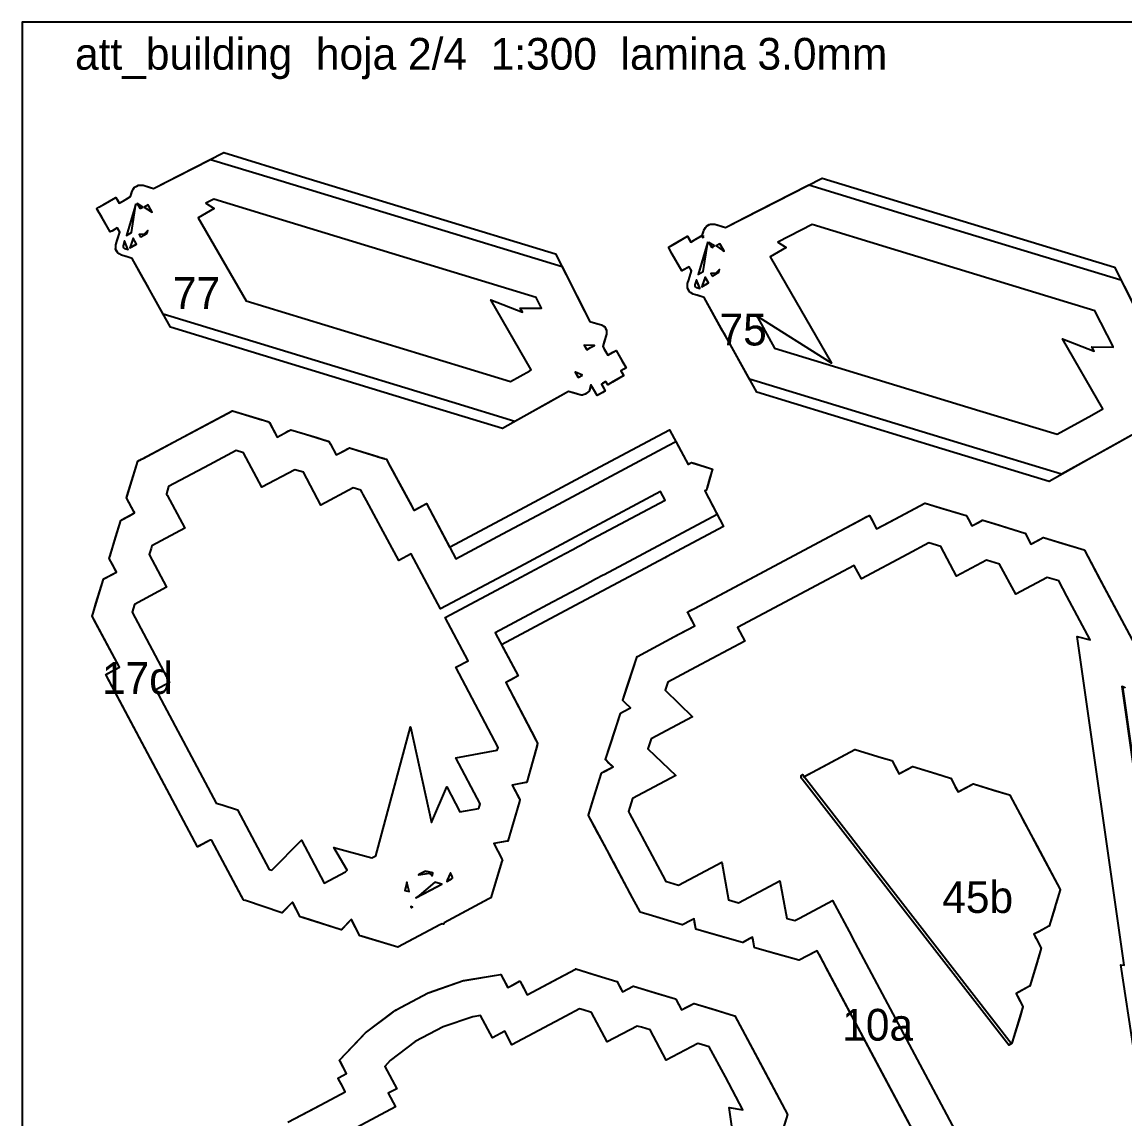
# Model space of a CAD drawing. Header units: millimetres. Extents: x 0 to 500, y 0 to 700.
# Drawn here: x 0 to 208.3, y 492.8 to 700 of the extents above; entities that cross this region are included whole.
import ezdxf
from ezdxf.enums import TextEntityAlignment as Align

# ---------------------------------------------------------------- set-up
doc = ezdxf.new("R2010")
doc.units = ezdxf.units.MM
for name, color, linetype in [('CORTE', 1, 'Continuous'), ('GRABADO', 5, 'Continuous'), ('HOJA', 8, 'Continuous')]:
    doc.layers.add(name, color=color, linetype=linetype)

msp = doc.modelspace()

# ---------------------------------------------------------------- linework, layer by layer
at = {"layer": 'CORTE'}
for points in [[(20.68, 667.69), (20.79, 668.06), (21.08, 668.53), (21.25, 668.79), (21.74, 669.06), (22.02, 669.2), (22.58, 669.18), (22.88, 669.17), (24.19, 668.77), (24.85, 668.57), (29.87, 671.13), (38.09, 675.33), (52.78, 670.85), (100.77, 656.22), (104.79, 648.29), (107.24, 643.46), (108.29, 643.14), (109.47, 642.78), (109.86, 642.54), (110.07, 642.41), (110.2, 642.18), (110.41, 641.77), (110.4, 641.51), (110.39, 641.06), (109.92, 639.53), (109.68, 638.74), (109.98, 638.23), (110.64, 637.08), (111.65, 637.67), (112.2, 637.98), (113.47, 635.77), (114.03, 634.8), (114.09, 634.69), (113.99, 634.63), (113.69, 634.46), (113.13, 634.14), (113.43, 633.61), (113.59, 633.33), (113.65, 633.22), (111.54, 632), (110.65, 631.49), (110.35, 632.01), (110.28, 632.12), (109.64, 631.75), (109.42, 631.63), (109.61, 631.3), (110.17, 630.33), (109.68, 630.04), (108.63, 629.44), (107.75, 630.98), (107.46, 631.46), (107.26, 630.78), (107.11, 630.3), (106.83, 630.04), (106.69, 629.89), (106.36, 629.72), (106.18, 629.62), (105.81, 629.54), (105.6, 629.5), (104.02, 629.98), (103.21, 630.23), (98.38, 627.53), (90.72, 623.24), (76.03, 627.72), (28.04, 642.35), (24.15, 649.34), (23.61, 650.31), (20.82, 655.33), (19.86, 655.63), (18.77, 655.96), (18.32, 656.24), (18.07, 656.39), (17.93, 656.65), (17.68, 657.13), (17.69, 657.42), (17.71, 657.95), (17.97, 658.8), (18.44, 660.34), (18.21, 660.75), (18.04, 661.04), (17.99, 661.12), (17.07, 660.59), (16.9, 660.5), (16.65, 660.35), (14.94, 663.33), (14.22, 664.59), (14.16, 664.69), (14.1, 664.8), (14.32, 664.92), (14.5, 665.03), (15.32, 665.5), (17.72, 666.88), (17.94, 666.51), (18.34, 665.8), (18.54, 665.92), (19.13, 666.26), (20.08, 666.81), (20.48, 667.03), (20.68, 667.69)], [(21.52, 665.66), (21.36, 665.14), (19.7, 659.68), (19.74, 659.71), (20.66, 660.23), (21.52, 665.66)], [(22.3, 664.77), (22.42, 664.84), (22.8, 665.06), (21.75, 665.73), (22.3, 664.77)], [(24.47, 664.18), (24.59, 664.1), (23.88, 665.33), (23.81, 665.47), (23.09, 665.05), (24.47, 664.18)], [(83.21, 634.89), (92.27, 632.13), (95.89, 634.15), (96.15, 634.3), (88.54, 647.52), (94.52, 645.21), (94.07, 645.98), (98.12, 645.97), (97.1, 647.98), (45.45, 663.72), (36.24, 666.53), (34.74, 665.76), (36.31, 664.76), (33.29, 663.02), (42.31, 647.36), (83.21, 634.89)], [(22.36, 659.39), (22.45, 659.44), (23.58, 660.09), (23.68, 660.41), (23.74, 660.63), (23.05, 659.92), (22.1, 659.85), (22.36, 659.39)], [(138.9, 644.25), (142.15, 638.4), (180.92, 626.59), (195.54, 622.13), (202.04, 625.77), (204.15, 626.94), (196.54, 640.16), (202.52, 637.86), (202.07, 638.63), (206.12, 638.61), (206.08, 638.69), (202.65, 645.46), (164.03, 657.23), (149.26, 661.73), (142.74, 658.41), (144.31, 657.41), (141.29, 655.67), (152.88, 635.54), (138.74, 644.53), (138.9, 644.25)], [(19.13, 657.38), (19.14, 657.37), (19.35, 657.24), (19.44, 657.21), (20.03, 657.03), (20, 657.12), (19.38, 658.65), (19.1, 657.72), (19.1, 657.69), (19.09, 657.45), (19.13, 657.38)], [(21.53, 658.01), (21.63, 658.07), (21.01, 659.16), (21, 659.17), (20.43, 657.51), (20.38, 657.35), (21.53, 658.01)], [(129.56, 658.46), (129.31, 657.64), (127.7, 652.33), (127.78, 652.38), (128.66, 652.88), (129.56, 658.46)], [(128.82, 659.48), (128.59, 659.54), (128.59, 659.54), (128.52, 659.31), (128.82, 659.48)], [(130.3, 657.42), (130.45, 657.51), (130.8, 657.71), (129.75, 658.38), (130.3, 657.42)], [(132.39, 656.88), (132.59, 656.75), (131.9, 657.94), (131.81, 658.11), (131.09, 657.7), (132.39, 656.88)], [(130.36, 652.03), (130.48, 652.1), (131.58, 652.73), (131.69, 653.11), (131.74, 653.26), (131.06, 652.57), (130.1, 652.5), (130.36, 652.03)], [(127.13, 650.03), (127.14, 650.01), (127.35, 649.89), (127.46, 649.85), (128.03, 649.68), (127.98, 649.81), (127.38, 651.3), (127.1, 650.36), (127.09, 650.33), (127.09, 650.1), (127.13, 650.03)], [(129.5, 650.64), (129.63, 650.72), (129.02, 651.77), (129, 651.81), (128.45, 650.21), (128.38, 650), (129.5, 650.64)], [(106.64, 638.17), (106.68, 638.11), (107.37, 638.51), (107.47, 638.57), (108.11, 638.93), (106.2, 638.94), (106.64, 638.17)], [(105.85, 633.33), (104.55, 633.84), (104.47, 633.87), (105, 632.95), (105.05, 632.87), (105.85, 633.33)], [(79.63, 529.6), (79.55, 529.63), (79.34, 529.68), (79.05, 529.53), (70.99, 525.23), (64.12, 527.33), (63.83, 527.42), (62.2, 530.47), (62.19, 530.49), (60.42, 528.64), (60.3, 528.52), (52.9, 530.88), (52.54, 531), (51.08, 533.73), (51.07, 533.76), (49.23, 531.89), (49.09, 531.75), (42.2, 534.04), (41.82, 534.16), (41.8, 534.18), (41.5, 534.76), (35.82, 545.4), (35.62, 545.47), (35.55, 545.49), (33.31, 544.3), (33.15, 544.21), (16.52, 575.43), (15.81, 576.75), (16, 576.85), (16.01, 576.86), (18.39, 578.12), (13.51, 587.29), (13.23, 587.8), (13.35, 588.18), (15.36, 594.79), (15.52, 594.88), (17.84, 596.11), (17.82, 596.16), (16.47, 598.69), (16.57, 599.03), (18.66, 605.88), (18.8, 605.96), (21.27, 607.27), (21.25, 607.32), (19.74, 610.15), (19.83, 610.44), (21.84, 617.05), (22.18, 617.23), (22.18, 617.24), (22.23, 617.26), (22.24, 617.26), (22.54, 617.42), (39.73, 626.58), (45.4, 624.86), (46.34, 624.57), (46.63, 624.48), (46.71, 624.33), (48.16, 621.6), (49.58, 622.36), (50.27, 622.73), (50.78, 623), (55.67, 621.5), (55.77, 621.47), (56.78, 621.17), (57.97, 620.8), (58.24, 620.29), (59.34, 618.23), (61.31, 619.28), (61.82, 619.55), (67.18, 617.91), (67.23, 617.9), (68.52, 617.51), (68.81, 617.42), (69.18, 616.73), (70.44, 614.4), (71.3, 612.81), (73.62, 608.53), (74.03, 607.77), (74.11, 607.82), (76.39, 609.03), (80.75, 600.83), (94.07, 607.93), (107.24, 614.95), (120.18, 621.84), (122.31, 622.98), (125.79, 616.44), (125.91, 616.51), (126.47, 616.81), (126.84, 616.69), (126.92, 616.67), (130.01, 615.67), (130.39, 615.55), (130.28, 615.17), (129.38, 612.05), (129.35, 611.97), (129.25, 611.6), (129.13, 611.54), (128.95, 611.44), (132.52, 604.73), (121.71, 598.97), (121.43, 598.82), (121.42, 598.82), (119.25, 597.66), (117.74, 596.85), (115.6, 595.71), (105.54, 590.35), (101.67, 588.29), (90.58, 582.38), (93.73, 576.49), (92.22, 575.69), (92.21, 575.68), (92.12, 575.63), (91.36, 575.23), (97.07, 564.38), (97.39, 563.78), (97.28, 563.38), (95.34, 556.42), (95.31, 556.39), (95.15, 556.36), (92.57, 555.87), (93.95, 553.28), (94.04, 553.11), (93.93, 552.75), (91.77, 545.28), (91.6, 545.26), (89.08, 544.82), (90.63, 541.91), (90.72, 541.75), (90.63, 541.45), (88.53, 534.58), (88.17, 534.39), (79.7, 529.87), (79.63, 529.6)], [(86.27, 551.44), (86.52, 552.33), (81.91, 560.99), (89.76, 562.47), (89.9, 562.98), (81.93, 578.13), (84.26, 579.37), (79.9, 587.54), (93.39, 594.73), (95.95, 596.09), (102.6, 599.64), (104.02, 600.39), (105.02, 600.93), (106.46, 601.69), (106.46, 601.69), (106.64, 601.79), (121.46, 609.69), (120.61, 611.3), (102.72, 601.76), (94.01, 597.12), (79.05, 589.15), (73.5, 599.56), (71.18, 598.32), (67.34, 605.42), (65.08, 609.6), (64.44, 610.78), (64.25, 611.14), (64.02, 611.56), (62.55, 612.01), (56.45, 608.76), (53.15, 614.95), (51.53, 615.45), (51.51, 615.45), (45.28, 612.13), (41.82, 618.62), (40.45, 619.04), (35.42, 616.36), (27.69, 612.24), (27.28, 610.89), (27.31, 610.82), (27.4, 610.66), (27.41, 610.65), (30.74, 604.39), (24.51, 601.07), (24.37, 600.59), (24.01, 599.42), (27.31, 593.23), (21.21, 589.98), (20.77, 588.54), (27.86, 575.24), (25.28, 573.87), (36.68, 552.48), (37.79, 552.13), (40.67, 551.19), (46.67, 539.93), (47.16, 539.77), (52.76, 545.46), (57.08, 537.35), (61.1, 539.49), (61.38, 539.79), (58.91, 544.08), (66.08, 542.15), (66.8, 542.53), (73.35, 566.86), (77.36, 548.81), (80.21, 555.51), (82.71, 550.83), (86.27, 551.44)], [(147.7, 557.42), (147.62, 557.45), (150.35, 558.9), (157.29, 562.6), (157.3, 562.6), (157.31, 562.6), (157.31, 562.6), (157.32, 562.6), (157.33, 562.61), (157.34, 562.6), (157.35, 562.6), (162.3, 561.09), (164.28, 560.49), (164.29, 560.49), (164.3, 560.48), (164.3, 560.48), (164.31, 560.47), (164.32, 560.46), (164.32, 560.46), (164.33, 560.45), (165.28, 558.66), (165.63, 558), (167.17, 558.82), (168.18, 559.36), (168.18, 559.36), (168.19, 559.37), (168.2, 559.37), (168.21, 559.37), (168.23, 559.37), (168.23, 559.37), (168.23, 559.37), (172.62, 558.03), (175.37, 557.19), (175.37, 557.19), (175.38, 557.19), (175.39, 557.18), (175.39, 557.18), (175.4, 557.17), (175.4, 557.17), (175.41, 557.16), (176.28, 555.53), (176.79, 554.57), (178.28, 555.37), (179.64, 556.09), (179.65, 556.09), (179.66, 556.1), (179.66, 556.1), (179.68, 556.1), (179.69, 556.1), (179.69, 556.1), (179.7, 556.1), (183.36, 554.98), (186.54, 554.01), (186.55, 554.01), (186.56, 554), (186.56, 554), (186.57, 553.99), (186.58, 553.98), (186.58, 553.98), (188.96, 549.52), (188.98, 549.47), (189.34, 548.8), (189.37, 548.74), (191.66, 544.44), (196.09, 536.14), (196.09, 536.13), (196.09, 536.12), (196.09, 536.12), (196.1, 536.11), (196.1, 536.1), (196.1, 536.09), (196.09, 536.09), (195.26, 533.35), (195.12, 532.9), (194.01, 529.24), (194.01, 529.24), (194, 529.23), (194, 529.22), (193.99, 529.21), (193.98, 529.21), (193.98, 529.2), (193.97, 529.2), (192.18, 528.24), (191.12, 527.68), (191.4, 527.15), (191.55, 526.87), (192.5, 525.09), (192.5, 525.09), (192.5, 525.08), (192.5, 525.07), (192.51, 525.07), (192.51, 525.06), (192.5, 525.05), (192.5, 525.04), (192.5, 525.04), (191.91, 523.08), (191.89, 523.04), (191.77, 522.63), (190.33, 517.9), (190.33, 517.9), (190.32, 517.89), (190.32, 517.88), (190.32, 517.88), (190.31, 517.87), (190.3, 517.87), (190.3, 517.86), (190.29, 517.86), (188.32, 516.81), (187.74, 516.5), (188.04, 515.96), (189.05, 514.05), (189.05, 514.05), (189.06, 514.04), (189.06, 514.03), (189.06, 514.03), (189.06, 514.02), (189.06, 514.01), (189.06, 514), (189.06, 514), (188.57, 512.39), (188.56, 512.37), (186.97, 507.14), (186.94, 507.06), (186.94, 507.06), (186.94, 507.05), (186.93, 507.04), (186.93, 507.04), (186.92, 507.03), (186.92, 507.03), (186.91, 507.02), (186.9, 507.01), (186.89, 507.01), (186.88, 507.01), (186.88, 507.01), (186.87, 507.01), (186.86, 507.01), (186.86, 507.01), (186.85, 507.01), (186.84, 507.01), (186.84, 507.02), (186.83, 507.02), (186.82, 507.03), (186.82, 507.03), (186.81, 507.04), (147.71, 557.4), (147.71, 557.4), (147.7, 557.4), (147.7, 557.41), (147.7, 557.42), (147.7, 557.42)], [(77.59, 539.21), (77.61, 539.27), (76.53, 539.56), (76.38, 539.5), (76.24, 539.63), (76.11, 539.56), (75.34, 539.15), (75.11, 539.03), (74.91, 538.92), (76.89, 539.26), (77.32, 538.89), (77.47, 538.76), (77.59, 539.21)], [(72.7, 537.52), (72.68, 537.45), (72.29, 535.99), (72.55, 535.92), (73.09, 535.78), (72.7, 537.52)], [(78.18, 537.48), (77.95, 537.54), (74.92, 534.97), (74.38, 534.56), (78.33, 536.67), (79.29, 537.18), (78.18, 537.48)], [(80.31, 537.86), (80.24, 537.68), (80.91, 538.04), (81.1, 538.15), (81.27, 538.3), (81.29, 538.32), (81.32, 538.4), (81.32, 538.4), (81.27, 538.62), (81.26, 538.66), (80.93, 539.28), (80.92, 539.29), (80.31, 537.86)], [(73.44, 532.91), (73.54, 532.73), (73.55, 532.71), (73.76, 532.83), (73.44, 532.91)]]:
    msp.add_lwpolyline(points, close=True, dxfattribs=at)
for points in [[(211.21, 622.87), (204.54, 619.14), (193.98, 613.24), (173.73, 619.41), (138.77, 630.07), (133.42, 639.71), (132.68, 641.04), (128.82, 647.98), (127.49, 648.39), (126.77, 648.61), (126.24, 648.94), (126.07, 649.04), (125.98, 649.22), (125.68, 649.77), (125.69, 649.97), (125.71, 650.59), (125.88, 651.15), (126.44, 652.99), (126.16, 653.48), (126.05, 653.67), (125.99, 653.77), (124.95, 653.17), (124.84, 653.11), (124.65, 653), (122.7, 656.39), (122.23, 657.21), (122.16, 657.33), (122.1, 657.44), (122.34, 657.58), (122.46, 657.65), (123, 657.96), (125.72, 659.53), (125.87, 659.26), (126.34, 658.45), (126.45, 658.51), (127.13, 658.91), (128.23, 659.54), (128.48, 659.68), (128.72, 660.46), (128.72, 660.46), (128.79, 660.71), (129.14, 661.26), (129.25, 661.44), (129.83, 661.75), (130.02, 661.85), (130.68, 661.83), (130.88, 661.82), (132.43, 661.35), (132.85, 661.22), (139.77, 664.75), (151.1, 670.54), (171.35, 664.36), (206.32, 653.71), (211.86, 642.78)], [(168.25, 490.7), (166.67, 493.66), (159.94, 506.3), (151.95, 521.29), (151.56, 522.02), (150.19, 524.59), (149.8, 524.39), (146.8, 522.79), (146.79, 522.78), (146.79, 522.78), (146.78, 522.78), (146.77, 522.78), (146.76, 522.78), (146.76, 522.78), (146.75, 522.78), (146.75, 522.78), (141.47, 524.25), (138.41, 525.1), (138.41, 525.1), (138.4, 525.1), (138.4, 525.11), (138.39, 525.11), (138.38, 525.12), (138.38, 525.12), (138.37, 525.13), (138.37, 525.13), (138.37, 525.14), (138.36, 525.15), (138.36, 525.15), (138.12, 526.47), (137.99, 527.13), (137.36, 526.8), (136.12, 526.14), (136.12, 526.13), (136.11, 526.13), (136.09, 526.13), (136.09, 526.13), (136.08, 526.13), (136.08, 526.13), (136.07, 526.13), (130.52, 527.74), (127.29, 528.68), (127.29, 528.68), (127.28, 528.68), (127.27, 528.69), (127.27, 528.69), (127.26, 528.69), (127.26, 528.7), (127.25, 528.71), (127.25, 528.71), (127.25, 528.72), (127.24, 528.73), (127.24, 528.73), (127.03, 529.99), (126.92, 530.61), (126.18, 530.22), (124.75, 529.45), (124.74, 529.45), (124.74, 529.45), (124.73, 529.45), (124.72, 529.45), (124.71, 529.45), (124.7, 529.45), (124.7, 529.45), (119.68, 530.98), (116.77, 531.87), (116.76, 531.87), (116.76, 531.87), (116.75, 531.87), (116.75, 531.88), (116.74, 531.88), (116.74, 531.89), (116.73, 531.9), (116.73, 531.9), (114.93, 535.27), (111.89, 540.97), (111.73, 541.29), (111.25, 542.18), (108.95, 546.5), (108.78, 546.81), (107.01, 550.14), (107.01, 550.15), (107, 550.15), (107, 550.16), (107, 550.17), (107, 550.18), (107, 550.18), (107, 550.19), (107, 550.2), (107.89, 553.11), (109.42, 558.12), (109.42, 558.13), (109.43, 558.14), (109.43, 558.15), (109.44, 558.15), (109.45, 558.16), (110.28, 558.61), (111.62, 559.32), (110.78, 560.12), (110.24, 560.64), (110.24, 560.64), (110.24, 560.64), (110.23, 560.65), (110.23, 560.66), (110.23, 560.67), (110.22, 560.67), (110.22, 560.68), (110.22, 560.69), (110.22, 560.69), (110.22, 560.7), (111.25, 563.9), (113.01, 569.41), (113.01, 569.42), (113.01, 569.43), (113.02, 569.44), (113.03, 569.45), (113.04, 569.45), (113.04, 569.45), (113.76, 569.84), (114.91, 570.45), (114.03, 571.31), (113.47, 571.86), (113.47, 571.86), (113.47, 571.87), (113.46, 571.88), (113.46, 571.88), (113.46, 571.89), (113.46, 571.9), (113.45, 571.91), (113.45, 571.91), (113.46, 571.93), (113.46, 571.93), (114.46, 574.95), (116.18, 580.14), (116.19, 580.15), (116.19, 580.17), (116.2, 580.17), (116.21, 580.18), (116.22, 580.18), (123.12, 583.86), (127.06, 585.96), (126.23, 587.53), (125.73, 588.47), (125.72, 588.48), (125.72, 588.49), (125.72, 588.49), (125.72, 588.5), (125.72, 588.51), (125.72, 588.52), (125.72, 588.53), (125.72, 588.54), (125.73, 588.55), (125.74, 588.56), (125.74, 588.56), (125.75, 588.57), (126.35, 588.89), (127.15, 589.31), (153.34, 603.27), (157.99, 605.75), (159.14, 606.36), (159.98, 606.81), (159.99, 606.81), (160, 606.82), (160, 606.82), (160.02, 606.82), (160.03, 606.82), (160.04, 606.81), (160.04, 606.81), (160.05, 606.81), (160.06, 606.81), (160.07, 606.8), (160.07, 606.8), (160.08, 606.79), (160.08, 606.78), (160.59, 605.83), (161.42, 604.27), (164.73, 606.03), (170.54, 609.13), (170.54, 609.13), (170.55, 609.14), (170.56, 609.14), (170.58, 609.14), (170.59, 609.14), (170.59, 609.14), (173.44, 608.27), (178.35, 606.77), (178.35, 606.77), (178.36, 606.77), (178.36, 606.77), (178.37, 606.76), (178.38, 606.75), (178.39, 606.74), (178.39, 606.74), (178.78, 606.01), (179.41, 604.82), (180.66, 605.49), (181.43, 605.89), (181.43, 605.9), (181.44, 605.9), (181.45, 605.9), (181.45, 605.9), (181.46, 605.9), (181.47, 605.9), (181.48, 605.9), (181.48, 605.9), (184.4, 605.01), (189.43, 603.48), (189.44, 603.47), (189.45, 603.47), (189.45, 603.46), (189.46, 603.46), (189.47, 603.45), (189.47, 603.44), (189.48, 603.44), (189.89, 602.66), (190.57, 601.39), (192.01, 602.16), (192.89, 602.62), (192.89, 602.63), (192.9, 602.63), (192.91, 602.63), (192.91, 602.63), (192.93, 602.63), (192.94, 602.63), (192.95, 602.63), (195.76, 601.77), (200.6, 600.3), (200.61, 600.29), (200.61, 600.29), (200.62, 600.29), (200.63, 600.28), (200.64, 600.27), (200.64, 600.26), (200.65, 600.26), (204.28, 593.44), (210.55, 581.67)], [(219.83, 441.35), (207.56, 521.9), (208.15, 521.86), (199.29, 583.95), (201.75, 583.3), (197.36, 591.53), (195.8, 594.44), (193.65, 595.1), (187.68, 591.92), (184.65, 597.62), (182.19, 598.37), (176.53, 595.35), (173.56, 600.91), (171.3, 601.6), (167.33, 599.49), (158.53, 594.8), (157.16, 597.38), (150.98, 594.08), (135.16, 585.65), (136.53, 583.08), (127.24, 578.13), (121.95, 575.29), (121.46, 573.82), (126.61, 568.75), (118.82, 564.6), (118.21, 562.71), (123.46, 557.7), (115.28, 553.34), (114.54, 550.9), (114.6, 550.78), (114.73, 550.53), (116.56, 547.11), (116.94, 546.39), (117.07, 546.14), (121.47, 537.9), (121.56, 537.73), (124, 536.99), (132.18, 541.34), (133.41, 534.2), (135.33, 533.65), (143.11, 537.79), (144.45, 530.69), (145.97, 530.27), (146.87, 530.75), (153.08, 534.06), (156.64, 527.38), (156.72, 527.22), (158.45, 523.98), (174.12, 494.57), (178.32, 486.69)], [(208.32, 574.34), (208.31, 574.33), (208.31, 574.32), (208.3, 574.32), (208.29, 574.31), (208.29, 574.31), (208.28, 574.31), (208.27, 574.3), (208.27, 574.3), (208.26, 574.3), (208.25, 574.3), (208.24, 574.3), (208.24, 574.3), (208.23, 574.3), (207.84, 574.43), (216.27, 515.04)], [(50.22, 492.18), (55.48, 494.99), (61.06, 497.96), (60.44, 499.14), (59.73, 500.47), (59.72, 500.48), (59.72, 500.49), (59.72, 500.49), (59.72, 500.5), (59.72, 500.51), (59.72, 500.52), (59.72, 500.53), (59.72, 500.54), (59.73, 500.55), (59.74, 500.56), (59.74, 500.56), (59.75, 500.57), (60.59, 501.02), (61.3, 501.39), (60.2, 503.45), (59.99, 503.85), (59.98, 503.86), (59.98, 503.87), (59.98, 503.87), (59.98, 503.88), (59.98, 503.89), (59.98, 503.89), (59.98, 503.9), (59.98, 503.91), (59.98, 503.91), (59.98, 503.92), (59.99, 503.93), (59.99, 503.94), (64.08, 508.22), (64.86, 509.05), (64.86, 509.05), (69.58, 512.63), (70.48, 513.32), (70.49, 513.32), (71.49, 513.86), (76.71, 516.64), (76.72, 516.64), (76.72, 516.64), (77.8, 517.01), (83.4, 518.93), (83.4, 518.93), (83.4, 518.93), (84.53, 519.12), (90.36, 520.12), (90.36, 520.12), (90.37, 520.12), (90.38, 520.12), (90.39, 520.11), (90.4, 520.11), (90.4, 520.11), (90.41, 520.1), (90.41, 520.1), (90.42, 520.09), (90.43, 520.09), (90.43, 520.08), (91.56, 517.96), (91.74, 517.62), (92.79, 518.17), (93.98, 518.81), (93.99, 518.81), (93.99, 518.81), (94, 518.82), (94, 518.82), (94.02, 518.82), (94.03, 518.82), (94.04, 518.81), (94.04, 518.81), (94.05, 518.81), (94.06, 518.81), (94.07, 518.8), (94.07, 518.8), (94.08, 518.79), (94.08, 518.78), (94.79, 517.45), (95.42, 516.27), (100.11, 518.77), (104.54, 521.13), (104.54, 521.13), (104.55, 521.14), (104.56, 521.14), (104.58, 521.14), (104.59, 521.14), (104.59, 521.14), (108.61, 519.91), (112.35, 518.77), (112.35, 518.77), (112.36, 518.77), (112.36, 518.77), (112.37, 518.76), (112.38, 518.75), (112.39, 518.74), (112.39, 518.74), (112.94, 517.71), (113.41, 516.82), (114.35, 517.32), (115.43, 517.89), (115.43, 517.9), (115.44, 517.9), (115.45, 517.9), (115.45, 517.9), (115.46, 517.9), (115.47, 517.9), (115.48, 517.9), (115.48, 517.9), (119.6, 516.64), (123.43, 515.48), (123.44, 515.47), (123.45, 515.47), (123.45, 515.46), (123.46, 515.46), (123.47, 515.45), (123.47, 515.44), (123.48, 515.44), (124.06, 514.34), (124.57, 513.39), (125.66, 513.96), (126.89, 514.62), (126.89, 514.63), (126.9, 514.63), (126.91, 514.63), (126.91, 514.63), (126.93, 514.63), (126.94, 514.63), (126.95, 514.63), (130.91, 513.42), (134.6, 512.3), (134.61, 512.29), (134.61, 512.29), (134.62, 512.29), (134.63, 512.28), (134.64, 512.27), (134.64, 512.26), (134.65, 512.26), (139.77, 502.64), (144.55, 493.67), (144.55, 493.67), (144.56, 493.66), (144.56, 493.65), (144.56, 493.64), (144.56, 493.64), (144.56, 493.63), (144.56, 493.62), (143.57, 490.36)], [(136.63, 473.3), (133.56, 494.96), (136.17, 494.51), (132.85, 500.74), (129.8, 506.44), (128.31, 506.89), (127.65, 507.09), (121.68, 503.92), (118.65, 509.62), (116.98, 510.12), (116.18, 510.36), (110.53, 507.35), (107.56, 512.91), (106, 513.39), (105.29, 513.6), (102.71, 512.22), (92.53, 506.8), (91.16, 509.38), (88.86, 508.15), (86.61, 512.37), (85.13, 512.12), (79.51, 510.2), (74.27, 507.41), (69.55, 503.82), (68.52, 502.72), (70.77, 498.51), (69.16, 497.65), (70.53, 495.08), (59.6, 489.25)]]:
    msp.add_lwpolyline(points, dxfattribs=at)
at = {"layer": 'GRABADO'}
for points in [[(20.66, 667.63), (20.79, 668.06), (21.06, 668.49), (21.25, 668.79), (21.7, 669.03), (22.02, 669.2), (22.53, 669.18), (22.88, 669.17), (24.07, 668.81), (24.85, 668.57), (28.91, 670.64), (35.58, 674.05), (47.49, 670.42), (102, 653.8), (105.26, 647.37), (107.24, 643.46), (108.08, 643.21), (109.47, 642.78), (109.82, 642.56), (110.07, 642.41), (110.21, 642.14), (110.41, 641.77), (110.4, 641.47), (110.39, 641.06), (109.96, 639.67), (109.68, 638.74), (110.03, 638.13), (110.64, 637.08), (111.57, 637.62), (112.2, 637.98), (113.37, 635.94), (114.03, 634.79), (114.09, 634.69), (113.99, 634.63), (113.64, 634.43), (113.13, 634.14), (113.4, 633.66), (113.59, 633.33), (113.65, 633.22), (111.68, 632.09), (110.65, 631.49), (110.37, 631.98), (110.28, 632.12), (109.69, 631.78), (109.42, 631.63), (109.65, 631.23), (110.17, 630.33), (109.61, 630), (108.63, 629.44), (107.81, 630.86), (107.46, 631.46), (107.28, 630.86), (107.11, 630.3), (106.86, 630.06), (106.69, 629.89), (106.39, 629.73), (106.18, 629.62), (105.84, 629.55), (105.6, 629.5), (104.16, 629.94), (103.21, 630.23), (99.3, 628.04), (93.09, 624.57), (81.17, 628.2), (26.67, 644.81), (23.52, 650.48), (23.08, 651.27), (20.82, 655.33), (20.05, 655.57), (18.77, 655.96), (18.36, 656.21), (18.07, 656.39), (17.91, 656.7), (17.68, 657.13), (17.69, 657.47), (17.71, 657.95), (18.01, 658.94), (18.44, 660.34), (18.23, 660.71), (18.04, 661.05), (17.99, 661.12), (17.13, 660.63), (16.93, 660.52), (16.65, 660.35), (15.06, 663.12), (14.21, 664.6), (14.15, 664.7), (14.1, 664.8), (14.31, 664.92), (14.52, 665.04), (15.48, 665.59), (17.72, 666.88), (17.97, 666.45), (18.34, 665.8), (18.58, 665.94), (19.13, 666.26), (20.01, 666.76), (20.48, 667.03), (20.66, 667.63)], [(21.5, 665.59), (21.38, 665.21), (19.7, 659.68), (19.72, 659.7), (20.65, 660.23), (21.5, 665.59)], [(22.3, 664.77), (22.4, 664.83), (22.8, 665.06), (21.75, 665.73), (22.3, 664.77)], [(24.5, 664.16), (24.59, 664.1), (23.87, 665.35), (23.81, 665.47), (23.09, 665.05), (24.5, 664.16)], [(22.36, 659.39), (22.44, 659.43), (23.58, 660.09), (23.67, 660.38), (23.75, 660.64), (23.05, 659.92), (22.1, 659.85), (22.36, 659.39)], [(19.13, 657.38), (19.14, 657.37), (19.35, 657.24), (19.43, 657.22), (20.03, 657.03), (20.01, 657.09), (19.38, 658.65), (19.1, 657.72), (19.1, 657.69), (19.09, 657.45), (19.13, 657.38)], [(21.54, 658.02), (21.63, 658.07), (21, 659.17), (20.43, 657.49), (20.38, 657.35), (21.54, 658.02)], [(129.54, 658.38), (129.34, 657.71), (127.7, 652.33), (127.76, 652.36), (128.66, 652.88), (129.54, 658.38)], [(130.3, 657.42), (130.44, 657.5), (130.8, 657.71), (129.75, 658.38), (130.3, 657.42)], [(132.43, 656.85), (132.59, 656.75), (131.89, 657.96), (131.81, 658.11), (131.09, 657.7), (132.43, 656.85)], [(130.36, 652.03), (130.47, 652.09), (131.58, 652.73), (131.68, 653.08), (131.74, 653.27), (131.06, 652.57), (130.1, 652.5), (130.36, 652.03)], [(127.13, 650.03), (127.14, 650.02), (127.35, 649.89), (127.45, 649.86), (128.03, 649.68), (127.99, 649.79), (127.38, 651.3), (127.1, 650.36), (127.1, 650.33), (127.09, 650.1), (127.13, 650.03)], [(129.51, 650.65), (129.63, 650.72), (129.01, 651.79), (129, 651.81), (128.44, 650.19), (128.38, 650), (129.51, 650.65)], [(106.65, 638.16), (106.68, 638.11), (107.38, 638.52), (107.47, 638.57), (108.11, 638.93), (106.2, 638.94), (106.65, 638.16)], [(105.85, 633.33), (104.52, 633.85), (104.47, 633.87), (105.01, 632.94), (105.05, 632.87), (105.85, 633.33)], [(79.34, 529.68), (78.91, 529.45), (70.99, 525.23), (64.25, 527.29), (63.83, 527.42), (62.23, 530.41), (62.19, 530.49), (60.46, 528.68), (60.3, 528.52), (53.06, 530.83), (52.54, 531), (51.12, 533.67), (51.07, 533.76), (49.27, 531.94), (49.09, 531.75), (42.37, 533.98), (41.82, 534.16), (41.8, 534.18), (41.36, 535.02), (35.82, 545.4), (35.63, 545.47), (35.55, 545.49), (33.35, 544.32), (33.15, 544.21), (16.83, 574.84), (15.81, 576.75), (16.06, 576.88), (16.07, 576.89), (18.39, 578.12), (13.63, 587.06), (13.23, 587.8), (13.39, 588.31), (13.4, 588.34), (13.96, 590.19), (15.36, 594.79), (15.39, 594.81), (15.39, 594.81), (15.56, 594.9), (15.58, 594.91), (17.84, 596.11), (17.79, 596.22), (17.01, 597.68), (16.48, 598.66), (16.48, 598.67), (16.48, 598.67), (16.47, 598.69), (16.52, 598.87), (16.62, 599.17), (17.67, 602.64), (18.66, 605.88), (18.7, 605.9), (18.86, 605.99), (20.29, 606.75), (21.27, 607.27), (21.23, 607.36), (21.22, 607.37), (21.14, 607.53), (19.75, 610.13), (19.75, 610.13), (19.75, 610.13), (19.74, 610.15), (19.86, 610.56), (21.84, 617.05), (22.33, 617.31), (22.33, 617.31), (22.33, 617.31), (22.39, 617.35), (22.4, 617.35), (22.41, 617.35), (22.86, 617.59), (32.13, 622.54), (39.7, 626.57), (39.71, 626.57), (39.71, 626.57), (39.73, 626.58), (39.76, 626.58), (39.76, 626.58), (45.3, 624.89), (45.79, 624.74), (46.22, 624.61), (46.63, 624.48), (46.64, 624.46), (46.64, 624.46), (46.74, 624.27), (47.74, 622.4), (48.16, 621.6), (49.55, 622.34), (49.83, 622.49), (50.22, 622.7), (50.75, 622.98), (50.75, 622.98), (50.76, 622.98), (50.78, 623), (53.55, 622.15), (55.57, 621.54), (55.6, 621.52), (55.67, 621.5), (56.65, 621.21), (57.61, 620.91), (57.94, 620.81), (57.94, 620.81), (57.97, 620.8), (58.27, 620.24), (59.34, 618.23), (60.85, 619.03), (61.26, 619.25), (61.47, 619.36), (61.82, 619.55), (63.23, 619.12), (67.05, 617.95), (67.07, 617.95), (67.1, 617.94), (68.46, 617.53), (68.53, 617.5), (68.54, 617.5), (68.81, 617.42), (69.04, 617), (69.18, 616.74), (70.4, 614.47), (70.6, 614.11), (71.24, 612.93), (73.5, 608.75), (74.03, 607.77), (74.16, 607.84), (76.39, 609.03), (81.93, 598.62), (90.72, 603.3), (99.43, 607.94), (122.06, 620), (123.49, 620.76), (125.79, 616.44), (126.09, 616.6), (126.47, 616.81), (126.73, 616.73), (126.78, 616.71), (128.82, 616.05), (130.39, 615.55), (129.93, 613.97), (129.34, 611.91), (129.32, 611.86), (129.25, 611.6), (129.05, 611.5), (128.95, 611.44), (131.31, 607.01), (109.94, 595.61), (109.75, 595.51), (109.74, 595.51), (108.31, 594.75), (107.31, 594.22), (105.9, 593.46), (99.24, 589.92), (96.68, 588.55), (89.37, 584.66), (93.73, 576.49), (92.25, 575.7), (92.24, 575.69), (92.1, 575.62), (91.36, 575.23), (96.93, 564.66), (97.39, 563.78), (97.23, 563.21), (95.34, 556.42), (95.31, 556.39), (95.08, 556.34), (92.57, 555.87), (93.91, 553.35), (94.04, 553.11), (93.89, 552.59), (91.77, 545.28), (91.55, 545.25), (89.08, 544.82), (90.6, 541.97), (90.72, 541.75), (90.59, 541.32), (88.53, 534.58), (88.02, 534.3), (79.7, 529.87), (79.63, 529.6), (79.54, 529.63), (79.34, 529.68)], [(157.29, 562.6), (157.3, 562.6), (157.31, 562.6), (157.31, 562.6), (157.32, 562.6), (157.33, 562.61), (157.34, 562.6), (157.35, 562.6), (162.46, 561.04), (164.28, 560.49), (164.29, 560.49), (164.3, 560.48), (164.3, 560.48), (164.31, 560.47), (164.32, 560.46), (164.32, 560.46), (164.33, 560.45), (165.31, 558.6), (165.63, 558), (167.23, 558.85), (168.18, 559.36), (168.18, 559.36), (168.19, 559.37), (168.2, 559.37), (168.21, 559.37), (168.23, 559.37), (168.23, 559.37), (168.23, 559.37), (172.77, 557.98), (175.37, 557.19), (175.37, 557.19), (175.38, 557.19), (175.39, 557.18), (175.39, 557.18), (175.4, 557.17), (175.4, 557.17), (175.41, 557.16), (176.31, 555.47), (176.79, 554.57), (178.34, 555.39), (179.64, 556.09), (179.65, 556.09), (179.66, 556.1), (179.66, 556.1), (179.68, 556.1), (179.69, 556.1), (179.69, 556.1), (179.7, 556.1), (183.48, 554.94), (186.54, 554.01), (186.55, 554.01), (186.56, 554), (186.56, 554), (186.57, 553.99), (186.58, 553.98), (186.58, 553.98), (189.04, 549.37), (189.06, 549.32), (189.43, 548.62), (189.46, 548.57), (191.83, 544.12), (196.09, 536.14), (196.09, 536.13), (196.09, 536.12), (196.09, 536.12), (196.1, 536.11), (196.1, 536.1), (196.1, 536.09), (196.09, 536.09), (195.29, 533.46), (195.16, 533.02), (194.01, 529.24), (194.01, 529.24), (194, 529.23), (194, 529.22), (193.99, 529.21), (193.98, 529.21), (193.98, 529.2), (193.97, 529.2), (192.12, 528.21), (191.12, 527.68), (191.38, 527.18), (191.53, 526.92), (192.5, 525.09), (192.5, 525.09), (192.5, 525.08), (192.5, 525.07), (192.51, 525.07), (192.51, 525.06), (192.5, 525.05), (192.5, 525.04), (192.5, 525.04), (191.94, 523.18), (191.92, 523.14), (191.81, 522.76), (190.33, 517.9), (190.33, 517.9), (190.32, 517.89), (190.32, 517.88), (190.32, 517.88), (190.31, 517.87), (190.3, 517.87), (190.3, 517.86), (190.29, 517.86), (188.27, 516.78), (187.74, 516.5), (188.01, 516.01), (189.05, 514.05), (189.05, 514.05), (189.06, 514.04), (189.06, 514.03), (189.06, 514.03), (189.06, 514.02), (189.06, 514.01), (189.06, 514), (189.06, 514), (188.61, 512.52), (188.6, 512.51), (186.97, 507.13), (186.94, 507.06), (186.94, 507.06), (186.94, 507.06), (186.94, 507.05), (186.94, 507.05), (186.94, 507.04), (186.93, 507.04), (186.93, 507.04), (186.93, 507.04), (186.93, 507.03), (186.92, 507.03), (186.92, 507.03), (186.92, 507.03), (186.92, 507.03), (186.92, 507.03), (186.92, 507.03), (186.92, 507.03), (186.92, 507.02), (186.91, 507.02), (186.91, 507.02), (186.72, 506.92), (186.41, 506.75), (147.37, 557.01), (147.34, 557.03), (147.3, 557.06), (147.26, 557.1), (147.23, 557.13), (147.2, 557.17), (147.18, 557.22), (147.16, 557.26), (147.14, 557.31), (147.13, 557.35), (147.13, 557.4), (147.12, 557.45), (147.13, 557.5), (147.13, 557.55), (147.15, 557.59), (147.16, 557.64), (147.18, 557.68), (147.21, 557.73), (147.24, 557.76), (147.27, 557.8), (147.31, 557.83), (147.35, 557.86), (147.39, 557.89), (147.41, 557.9), (147.64, 557.45), (150.12, 558.78), (157.29, 562.6)], [(76.55, 539.56), (76.39, 539.5), (76.24, 539.63), (76.1, 539.55), (75.34, 539.15), (75.1, 539.02), (74.93, 538.93), (76.88, 539.26), (77.3, 538.9), (77.47, 538.76), (77.59, 539.2), (77.61, 539.27), (76.55, 539.56)], [(72.29, 535.99), (72.57, 535.92), (73.09, 535.78), (72.7, 537.52), (72.68, 537.43), (72.29, 535.99)], [(77.96, 537.54), (75, 535.03), (74.38, 534.56), (78.26, 536.63), (79.29, 537.18), (78.18, 537.48), (77.97, 537.53), (77.96, 537.54)], [(80.89, 538.04), (81.1, 538.15), (81.26, 538.3), (81.29, 538.32), (81.32, 538.4), (81.32, 538.4), (81.27, 538.61), (81.26, 538.66), (80.93, 539.27), (80.92, 539.29), (80.32, 537.88), (80.24, 537.68), (80.89, 538.04)], [(73.55, 532.71), (73.76, 532.83), (73.44, 532.91), (73.54, 532.74), (73.55, 532.71)]]:
    msp.add_lwpolyline(points, close=True, dxfattribs=at)
for points in [[(211.21, 622.87), (205.46, 619.66), (196.35, 614.57), (178.88, 619.89), (137.4, 632.53), (132.78, 640.85), (132.14, 642), (128.82, 647.98), (127.67, 648.33), (126.77, 648.61), (126.28, 648.91), (126.07, 649.04), (125.96, 649.26), (125.68, 649.77), (125.69, 650.02), (125.71, 650.59), (125.92, 651.3), (126.44, 652.99), (126.18, 653.44), (126.05, 653.68), (125.99, 653.77), (125.01, 653.2), (124.87, 653.13), (124.65, 653), (122.82, 656.18), (122.22, 657.22), (122.16, 657.34), (122.1, 657.44), (122.33, 657.58), (122.48, 657.66), (123.16, 658.05), (125.72, 659.53), (125.91, 659.21), (126.34, 658.45), (126.49, 658.54), (127.13, 658.91), (128.15, 659.5), (128.48, 659.68), (128.7, 660.4), (128.7, 660.4), (128.79, 660.71), (129.11, 661.22), (129.25, 661.44), (129.79, 661.73), (130.02, 661.85), (130.63, 661.83), (130.88, 661.82), (132.31, 661.38), (132.85, 661.22), (138.82, 664.26), (148.6, 669.26), (166.07, 663.93), (207.54, 651.29), (212.33, 641.86)], [(167.94, 491.28), (152.27, 520.69), (150.54, 523.93), (150.46, 524.09), (150.46, 524.09), (150.19, 524.59), (150.16, 524.58), (146.8, 522.79), (146.79, 522.78), (146.79, 522.78), (146.78, 522.78), (146.77, 522.78), (146.76, 522.78), (146.76, 522.78), (146.75, 522.78), (146.75, 522.78), (140.85, 524.42), (138.41, 525.1), (138.41, 525.1), (138.4, 525.1), (138.4, 525.11), (138.39, 525.11), (138.38, 525.12), (138.38, 525.12), (138.37, 525.13), (138.37, 525.13), (138.37, 525.14), (138.36, 525.15), (138.36, 525.15), (138.09, 526.63), (137.99, 527.13), (137.51, 526.88), (136.12, 526.14), (136.12, 526.13), (136.11, 526.13), (136.09, 526.13), (136.09, 526.13), (136.08, 526.13), (136.08, 526.13), (136.07, 526.13), (129.86, 527.93), (127.29, 528.68), (127.29, 528.68), (127.28, 528.68), (127.27, 528.69), (127.27, 528.69), (127.26, 528.69), (127.26, 528.7), (127.25, 528.71), (127.25, 528.71), (127.25, 528.72), (127.24, 528.73), (127.24, 528.73), (127, 530.14), (126.92, 530.61), (126.35, 530.31), (124.75, 529.45), (124.74, 529.45), (124.74, 529.45), (124.73, 529.45), (124.72, 529.45), (124.71, 529.45), (124.7, 529.45), (124.7, 529.45), (119.08, 531.16), (116.77, 531.87), (116.76, 531.87), (116.76, 531.87), (116.75, 531.87), (116.75, 531.88), (116.74, 531.88), (116.74, 531.89), (116.73, 531.9), (116.73, 531.9), (115.3, 534.58), (110.89, 542.85), (110.76, 543.1), (110.38, 543.81), (108.55, 547.24), (108.42, 547.49), (107.01, 550.14), (107.01, 550.15), (107, 550.15), (107, 550.16), (107, 550.17), (107, 550.18), (107, 550.18), (107, 550.19), (107, 550.2), (107.71, 552.51), (109.42, 558.12), (109.42, 558.13), (109.43, 558.14), (109.43, 558.15), (109.44, 558.15), (109.45, 558.16), (110.11, 558.52), (111.62, 559.32), (110.67, 560.23), (110.24, 560.64), (110.24, 560.64), (110.24, 560.64), (110.23, 560.65), (110.23, 560.66), (110.23, 560.67), (110.22, 560.67), (110.22, 560.68), (110.22, 560.69), (110.22, 560.69), (110.22, 560.7), (111.04, 563.25), (113.01, 569.41), (113.01, 569.42), (113.01, 569.43), (113.02, 569.44), (113.03, 569.45), (113.04, 569.45), (113.04, 569.45), (113.61, 569.76), (114.91, 570.45), (113.92, 571.43), (113.47, 571.86), (113.47, 571.86), (113.47, 571.87), (113.46, 571.88), (113.46, 571.88), (113.46, 571.89), (113.46, 571.9), (113.45, 571.91), (113.45, 571.91), (113.46, 571.93), (113.46, 571.93), (114.25, 574.33), (116.18, 580.14), (116.19, 580.15), (116.19, 580.17), (116.2, 580.17), (116.21, 580.18), (116.22, 580.18), (123.94, 584.3), (127.06, 585.96), (126.13, 587.72), (125.73, 588.47), (125.72, 588.48), (125.72, 588.49), (125.72, 588.49), (125.72, 588.5), (125.72, 588.51), (125.72, 588.52), (125.72, 588.53), (125.72, 588.54), (125.73, 588.55), (125.74, 588.56), (125.74, 588.56), (125.75, 588.57), (126.23, 588.82), (126.86, 589.16), (147.69, 600.26), (158.4, 605.97), (159.31, 606.45), (159.98, 606.81), (159.99, 606.81), (160, 606.82), (160, 606.82), (160.02, 606.82), (160.03, 606.82), (160.04, 606.81), (160.04, 606.81), (160.05, 606.81), (160.06, 606.81), (160.07, 606.8), (160.07, 606.8), (160.08, 606.79), (160.08, 606.78), (160.48, 606.03), (161.42, 604.27), (164.04, 605.66), (170.54, 609.13), (170.54, 609.13), (170.55, 609.14), (170.56, 609.14), (170.58, 609.14), (170.59, 609.14), (170.59, 609.14), (172.86, 608.45), (178.35, 606.77), (178.35, 606.77), (178.36, 606.77), (178.36, 606.77), (178.37, 606.76), (178.38, 606.75), (178.39, 606.74), (178.39, 606.74), (178.7, 606.16), (179.41, 604.82), (180.82, 605.57), (181.43, 605.89), (181.43, 605.9), (181.44, 605.9), (181.45, 605.9), (181.45, 605.9), (181.46, 605.9), (181.47, 605.9), (181.48, 605.9), (181.48, 605.9), (183.8, 605.19), (189.43, 603.48), (189.44, 603.47), (189.45, 603.47), (189.45, 603.46), (189.46, 603.46), (189.47, 603.45), (189.47, 603.44), (189.48, 603.44), (189.81, 602.82), (190.57, 601.39), (192.19, 602.25), (192.89, 602.62), (192.89, 602.63), (192.9, 602.63), (192.91, 602.63), (192.91, 602.63), (192.93, 602.63), (192.94, 602.63), (192.95, 602.63), (195.18, 601.95), (200.6, 600.3), (200.61, 600.29), (200.61, 600.29), (200.62, 600.29), (200.63, 600.28), (200.64, 600.27), (200.64, 600.26), (200.65, 600.26), (203.54, 594.83), (210.55, 581.67)], [(208.32, 574.34), (208.31, 574.33), (208.31, 574.32), (208.3, 574.32), (208.29, 574.31), (208.29, 574.31), (208.28, 574.31), (208.27, 574.3), (208.27, 574.3), (208.26, 574.3), (208.25, 574.3), (208.24, 574.3), (208.24, 574.3), (208.23, 574.3), (207.72, 574.47), (216.18, 515.17)], [(50.22, 492.18), (56.3, 495.43), (61.06, 497.96), (60.33, 499.33), (59.73, 500.47), (59.72, 500.48), (59.72, 500.49), (59.72, 500.49), (59.72, 500.5), (59.72, 500.51), (59.72, 500.52), (59.72, 500.53), (59.72, 500.54), (59.73, 500.55), (59.74, 500.56), (59.74, 500.56), (59.75, 500.57), (60.47, 500.95), (61.3, 501.39), (60.03, 503.78), (59.99, 503.85), (59.98, 503.86), (59.98, 503.87), (59.98, 503.87), (59.98, 503.88), (59.98, 503.89), (59.98, 503.89), (59.98, 503.9), (59.98, 503.91), (59.98, 503.91), (59.98, 503.92), (59.99, 503.93), (59.99, 503.94), (64.71, 508.89), (64.86, 509.05), (64.86, 509.05), (70.31, 513.19), (70.48, 513.32), (70.49, 513.32), (70.68, 513.42), (76.71, 516.64), (76.72, 516.64), (76.72, 516.64), (76.93, 516.71), (83.4, 518.93), (83.4, 518.93), (83.4, 518.93), (83.62, 518.96), (90.36, 520.12), (90.36, 520.12), (90.37, 520.12), (90.38, 520.12), (90.39, 520.11), (90.4, 520.11), (90.4, 520.11), (90.41, 520.1), (90.41, 520.1), (90.42, 520.09), (90.43, 520.09), (90.43, 520.08), (91.74, 517.63), (91.74, 517.62), (92.96, 518.27), (93.98, 518.81), (93.99, 518.81), (94, 518.82), (94, 518.82), (94.02, 518.82), (94.03, 518.82), (94.04, 518.81), (94.04, 518.81), (94.05, 518.81), (94.06, 518.81), (94.07, 518.8), (94.07, 518.8), (94.08, 518.79), (94.08, 518.78), (94.69, 517.64), (95.42, 516.27), (99.42, 518.4), (104.54, 521.13), (104.54, 521.13), (104.55, 521.14), (104.56, 521.14), (104.58, 521.14), (104.59, 521.14), (104.59, 521.14), (108.02, 520.09), (112.35, 518.77), (112.35, 518.77), (112.36, 518.77), (112.36, 518.77), (112.37, 518.76), (112.38, 518.75), (112.39, 518.74), (112.39, 518.74), (112.86, 517.86), (113.41, 516.82), (114.51, 517.4), (115.43, 517.89), (115.43, 517.9), (115.44, 517.9), (115.45, 517.9), (115.45, 517.9), (115.46, 517.9), (115.47, 517.9), (115.48, 517.9), (115.48, 517.9), (119, 516.83), (123.43, 515.48), (123.44, 515.47), (123.45, 515.47), (123.45, 515.46), (123.46, 515.46), (123.47, 515.45), (123.47, 515.44), (123.48, 515.44), (123.98, 514.5), (124.57, 513.39), (125.83, 514.06), (126.89, 514.62), (126.89, 514.63), (126.9, 514.63), (126.91, 514.63), (126.91, 514.63), (126.93, 514.63), (126.94, 514.63), (126.95, 514.63), (130.33, 513.6), (134.6, 512.3), (134.61, 512.29), (134.61, 512.29), (134.62, 512.29), (134.63, 512.28), (134.64, 512.27), (134.64, 512.26), (134.65, 512.26), (139.03, 504.04), (144.55, 493.67), (144.55, 493.67), (144.56, 493.66), (144.56, 493.65), (144.56, 493.64), (144.56, 493.64), (144.56, 493.63), (144.56, 493.62), (143.71, 490.83)]]:
    msp.add_lwpolyline(points, dxfattribs=at)
at = {"layer": 'HOJA'}
msp.add_lwpolyline([(0, 0), (500, 0), (500, 700), (0, 700)], close=True, dxfattribs=at)

# ---------------------------------------------------------------- texts
at = {"layer": 'GRABADO'}
for s, p in [('77', (32.96, 648.82)), ('75', (136.2, 641.91)), ('17d', (21.79, 576.09)), ('45b', (180.5, 534.72)), ('10a', (161.61, 510.6))]:
    msp.add_text(s, height=6, dxfattribs=at).set_placement(p, align=Align.MIDDLE_CENTER)
at = {"layer": 'HOJA'}
msp.add_text('att_building  hoja 2/4  1:300  lamina 3.0mm', height=6, dxfattribs=at).set_placement((10, 691))

doc.saveas('drawing.dxf')
